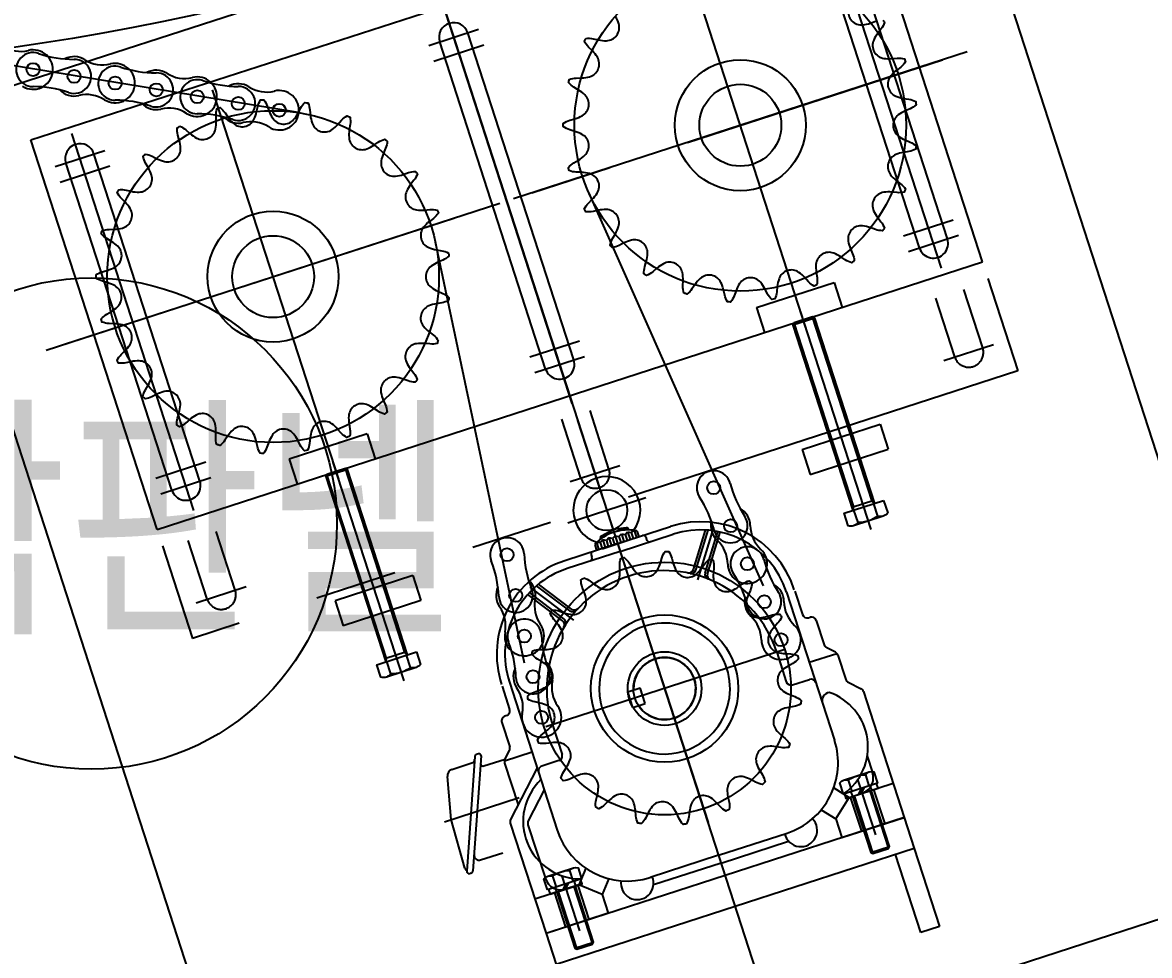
# Model space of a CAD drawing. Header units: millimetres. Extents: x 10462777 to 22643323, y 453826 to 1389191.
# Drawn here: x 11284389 to 11285077, y 584246 to 584816 of the extents above; entities that cross this region are included whole.
import ezdxf

# ---------------------------------------------------------------- set-up
doc = ezdxf.new("R2010")
doc.units = ezdxf.units.MM
doc.header["$LTSCALE"] = 200
doc.header["$MEASUREMENT"] = 0
doc.header["$PDMODE"] = 35
doc.header["$PDSIZE"] = -5
for name, pattern in [('CENTER', [2, 1.25, -0.25, 0.25, -0.25]), ('HIDDEN', [3.75, 2.5, -1.25]), ('HIDDEN_KS1', [0.26, 0.18, -0.08]), ('PHANTOM', [2.5, 1.25, -0.25, 0.25, -0.25, 0.25, -0.25])]:
    doc.linetypes.add(name, pattern=pattern)
doc.layers.get('0').update_dxf_attribs({"linetype": 'CONTINUOUS'})
doc.layers.get('DEFPOINTS').update_dxf_attribs({"linetype": 'CONTINUOUS'})
for name, color, linetype in [('1', 1, 'CENTER'), ('3', 3, 'HIDDEN_KS1'), ('7', 7, 'CONTINUOUS'), ('CENTER', 1, 'CONTINUOUS'), ('HIDDEN', 7, 'HIDDEN'), ('TEXT', 7, 'CONTINUOUS'), ('THIN', 3, 'CONTINUOUS')]:
    doc.layers.add(name, color=color, linetype=linetype)
doc.styles.add('ABB', font='txt.shx ', dxfattribs={"width": 0.8, "bigfont": ' whgtxt.shx'})
doc.styles.get("Standard").update_dxf_attribs({"font": 'SYMBOL'})
doc.dimstyles.new('ROMANS', dxfattribs={"dimtxt": 2.5, "dimasz": 2.5, "dimexe": 1.25, "dimexo": 0.625, "dimtad": 1, "dimdec": 4, "dimdsep": 46, "dimlunit": 6, "dimtxsty": 'Standard', "dimcen": 2.5, "dimadec": 0, "dimazin": 0, "dimtfac": 1, "dimtdec": 4, "dimtmove": 0, "dimatfit": 3, "dimfxl": 1, "dimtolj": 1, "dimtzin": 0, "dimarcsym": 0})

# ---------------------------------------------------------------- blocks, each defined once
blk = doc.blocks.new('A$C0866591D')
at = {"layer": 'CENTER'}
blk.add_line((140.18, 12.7), (0, 12.7), dxfattribs=at)
at = {"layer": 'THIN', "color": 1}
for p, q in [((134.63, 22.23), (134.63, 3.18)), ((6.71, 19.7), (6.71, 5.7)), ((123.75, 19.7), (123.75, 5.7)), ((133.64, 19.05), (125.63, 19.05)), ((133.64, 6.35), (125.63, 6.35))]:
    blk.add_line(p, q, dxfattribs=at)
blk.add_lwpolyline([(125.63, 25.4), (133.64, 25.4, -0.309401), (133.64, 19.05, -0.154701), (133.64, 6.35, -0.309401), (133.64, 0), (125.63, 0), (125.63, 25.4)], format="xyb", dxfattribs=at)
for points in [[(125.63, 19.7), (6.71, 19.7), (5.63, 18.62), (5.63, 6.78), (6.71, 5.7), (125.63, 5.7)], [(125.63, 19.7), (123.75, 18.62), (5.63, 18.62)], [(125.63, 5.7), (123.75, 6.78), (5.63, 6.78)]]:
    blk.add_lwpolyline(points, dxfattribs=at)
blk = doc.blocks.new('A$C73BD5FA6')
at = {"layer": '7', "color": 1}
for p, q in [((0, 2.74), (0, 19.2)), ((0.85, 16.45), (8, 16.45)), ((47.05, 4.97), (47.05, 16.97)), ((8, 13.32), (11, 10.32)), ((8, 11.62), (11, 8.62)), ((0.85, 5.48), (8, 5.48))]:
    blk.add_line(p, q, dxfattribs=at)
blk.add_lwpolyline([(8, 0), (0.85, 0, -0.309401), (0.85, 5.48, -0.154701), (0.85, 16.45, -0.309401), (0.85, 21.94), (8, 21.94), (8, 0)], format="xyb", dxfattribs=at)
for points in [[(8, 0.67), (11, 0.67), (11, 21.27), (8, 21.27), (8, 0.67)], [(11, 4.97), (47.05, 4.97), (48, 5.92), (48, 16.02), (47.05, 16.97), (11, 16.97)]]:
    blk.add_lwpolyline(points, dxfattribs=at)
at = {"layer": 'HIDDEN', "color": 1}
for p, q in [((8, 17.07), (11, 17.07)), ((8, 4.87), (11, 4.87))]:
    blk.add_line(p, q, dxfattribs=at)
at = {"layer": 'THIN', "color": 1}
for points in [[(11, 16.02), (48, 16.02)], [(11, 5.92), (48, 5.92)]]:
    blk.add_lwpolyline(points, dxfattribs=at)
blk = doc.blocks.new('*D378')
at = {"layer": '7', "color": 1, "lineweight": -2, "transparency": 16777216}
for p, q in [((11284235.52, 584729.38), (11284102.76, 584686.38)), ((11284132.15, 584656.48), (11284324.74, 584061.89)), ((11284451.22, 584063.44), (11284318.45, 584020.44))]:
    blk.add_line(p, q, dxfattribs=at)
at = {"layer": '7', "color": 1, "transparency": 16777216}
for points in [[(11284138.09, 584658.41), (11284126.2, 584654.55), (11284120.59, 584692.16)], [(11284330.68, 584063.82), (11284318.79, 584059.97), (11284336.29, 584026.22)]]:
    blk.add_solid(points, dxfattribs=at)
at = {"layer": 'DEFPOINTS', "color": 0, "transparency": 16777216}
for p in [(11284249.79, 584734), (11284465.49, 584068.06), (11284336.29, 584026.22)]:
    blk.add_point(p, dxfattribs=at)
at = {"layer": '7', "color": 4, "transparency": 16777216, "insert": (11284260.55, 584369.59), "char_height": 37.5, "attachment_point": 5, "rotation": 287.94726}
blk.add_mtext('\\A1;700', dxfattribs=at)
blk = doc.blocks.new('*D380')
at = {"layer": '7', "color": 1, "lineweight": -2, "transparency": 16777216}
for p, q in [((11285240.69, 584303.39), (11285283.92, 584169.92)), ((11285242.47, 584176.21), (11284543.24, 583949.72)), ((11284470.11, 584053.79), (11284513.34, 583920.33))]:
    blk.add_line(p, q, dxfattribs=at)
at = {"layer": '7', "color": 1, "transparency": 16777216}
for points in [[(11285240.55, 584182.15), (11285244.4, 584170.26), (11285278.15, 584187.76)], [(11284541.31, 583955.67), (11284545.16, 583943.78), (11284507.56, 583938.17)]]:
    blk.add_solid(points, dxfattribs=at)
at = {"layer": 'DEFPOINTS', "color": 0, "transparency": 16777216}
for p in [(11285236.07, 584317.66), (11284465.49, 584068.06), (11284507.56, 583938.17)]:
    blk.add_point(p, dxfattribs=at)
at = {"layer": '7', "color": 4, "transparency": 16777216, "insert": (11284882.45, 584095.07), "char_height": 37.5, "attachment_point": 5, "rotation": 17.94726}
blk.add_mtext('\\A1;810', dxfattribs=at)

msp = doc.modelspace()

# ---------------------------------------------------------------- linework, layer by layer
at = {"color": 7, "linetype": 'Continuous'}
for p, q in [((11284393.76021, 584743.84447, 0), (11284897.97071, 584907.1594, 0)), ((11284975.00606, 584669.32426, 0), (11284897.97071, 584907.1594, 0)), ((11284953.62178, 584683.42081, 0), (11284888.91209, 584883.20233, 0)), ((11284936.49765, 584677.87426, 0), (11284871.78796, 584877.65578, 0)), ((11284725.30004, 584609.46688, 0), (11284660.59035, 584809.2484, 0)), ((11284708.17591, 584603.92033, 0), (11284643.46622, 584803.70185, 0)), ((11284470.79555, 584506.00933, 0), (11284393.76021, 584743.84447, 0)), ((11284496.9783, 584535.51295, 0), (11284432.26861, 584735.29447, 0)), ((11284479.85417, 584529.9664, 0), (11284415.14448, 584729.74792, 0))]:
    msp.add_line(p, q, dxfattribs=at)
msp.add_line((11284470.79555, 584506.00933, 0), (11284975.00606, 584669.32426, 0))
at = {"color": 143}
for p, q in [((11284741.9397, 584501.85806, 0), (11284749.86317, 584504.42449, 0)), ((11284742.27224, 584502.11555, 0), (11284749.40096, 584505.8515, 0)), ((11284757.36629, 584507.00454, 0), (11284749.40096, 584505.8515, 0)), ((11284749.86317, 584504.42449, 0), (11284757.78665, 584506.99092, 0)), ((11284752.17423, 584497.28944, 0), (11284784.51981, 584507.76624, 0)), ((11284756.67154, 584502.87626, 0), (11284758.24425, 584504.51127, 0)), ((11284758.24425, 584504.51127, 0), (11284760.4769, 584504.10883, 0)), ((11284758.24425, 584504.51127, 0), (11284759.78496, 584499.75457, 0)), ((11284758.97769, 584505.66412, 0), (11284758.59826, 584506.37931, 0)), ((11284760.4769, 584504.10883, 0), (11284762.17318, 584505.36236, 0)), ((11284760.4769, 584504.10883, 0), (11284761.68764, 584500.37085, 0)), ((11284762.17318, 584505.36236, 0), (11284763.80659, 584505.18732, 0)), ((11284762.17318, 584505.36236, 0), (11284763.59032, 584500.98713, 0)), ((11284763.80659, 584505.18732, 0), (11284765.01733, 584501.44935, 0)), ((11284798.41287, 584481.47762, 0), (11284805.81643, 584505.61407, 0)), ((11284799.88667, 584481.16734, 0), (11284807.35465, 584505.51381, 0)), ((11284801.1872, 584475.17711, 0), (11284810.98262, 584507.11131, 0)), ((11284805.62289, 584479.40783, 0), (11284813.38061, 584504.69891, 0)), ((11284807.01719, 584478.83836, 0), (11284814.85622, 584504.39453, 0)), ((11284752.17423, 584497.28944, 0), (11284719.82865, 584486.81263, 0)), ((11284739.341, 584497.96696, 0), (11284738.1204, 584496.8675, 0)), ((11284741.45009, 584497.946, 0), (11284739.341, 584497.96696, 0)), ((11284739.341, 584497.96696, 0), (11284740.75815, 584493.59174, 0)), ((11284743.0228, 584499.58101, 0), (11284741.45009, 584497.946, 0)), ((11284741.45009, 584497.946, 0), (11284742.66083, 584494.20802, 0)), ((11284741.75273, 584500.08492, 0), (11284741.6408, 584500.88675, 0)), ((11284742.66083, 584494.20802, 0), (11284761.68764, 584500.37085, 0)), ((11284745.25545, 584499.17856, 0), (11284743.0228, 584499.58101, 0)), ((11284743.0228, 584499.58101, 0), (11284744.56351, 584494.82431, 0)), ((11284746.82816, 584500.81357, 0), (11284745.25545, 584499.17856, 0)), ((11284745.25545, 584499.17856, 0), (11284746.46619, 584495.44059, 0)), ((11284749.06081, 584500.41113, 0), (11284746.82816, 584500.81357, 0)), ((11284746.82816, 584500.81357, 0), (11284748.36887, 584496.05687, 0)), ((11284750.63353, 584502.04614, 0), (11284749.06081, 584500.41113, 0)), ((11284749.06081, 584500.41113, 0), (11284750.27155, 584496.67315, 0)), ((11284750.63353, 584502.04614, 0), (11284752.86618, 584501.64369, 0)), ((11284752.86618, 584501.64369, 0), (11284754.43889, 584503.27871, 0)), ((11284752.86618, 584501.64369, 0), (11284754.07691, 584497.90572, 0)), ((11284753.71494, 584492.53273, 0), (11284786.06052, 584503.00954, 0)), ((11284754.43889, 584503.27871, 0), (11284756.67154, 584502.87626, 0)), ((11284754.43889, 584503.27871, 0), (11284755.9796, 584498.522, 0)), ((11284756.67154, 584502.87626, 0), (11284757.88228, 584499.13829, 0)), ((11284753.71494, 584492.53273, 0), (11284721.36936, 584482.05593, 0)), ((11284738.1204, 584496.8675, 0), (11284739.33114, 584493.12953, 0)), ((11284725.43328, 584450.64024, 0), (11284698.77517, 584470.76707, 0)), ((11284722.97479, 584456.25541, 0), (11284702.6508, 584471.59999, 0)), ((11284723.9868, 584457.37085, 0), (11284703.83812, 584472.58307, 0)), ((11284718.56385, 584450.18812, 0), (11284697.23001, 584466.29513, 0)), ((11284719.35949, 584451.46692, 0), (11284698.24695, 584467.40686, 0)), ((11284855.33203, 584467.63358, 0), (11284884.60546, 584377.25623, 0)), ((11284860.39687, 584468.22295, 0), (11284865.01899, 584453.95284, 0)), ((11284868.79744, 584452.02324, 0), (11284869.74878, 584452.33139, 0)), ((11284873.52722, 584450.40179, 0), (11284878.38439, 584435.406, 0)), ((11284849.3279, 584431.00094, 0), (11284855.18259, 584412.92547, 0)), ((11284869.19839, 584424.82326, 0), (11284886.06577, 584430.28664, 0)), ((11284885.21471, 584430.93481, 0), (11284879.8754, 584433.65794, 0)), ((11284886.70572, 584429.18674, 0), (11284891.48615, 584414.42785, 0)), ((11284681.54484, 584410.29237, 0), (11284686.16696, 584396.02226, 0)), ((11284685.9934, 584412.78442, 0), (11284715.26683, 584322.40707, 0)), ((11284758.36118, 584406.79236, 0), (11284765.97191, 584409.25749, 0)), ((11284769.05332, 584399.74408, 0), (11284765.97191, 584409.25749, 0)), ((11284858.96103, 584410.99587, 0), (11284869.42578, 584414.38543, 0)), ((11284892.97574, 584412.68051, 0), (11284900.83824, 584408.66525, 0)), ((11284761.4426, 584397.27895, 0), (11284758.36118, 584406.79236, 0)), ((11284902.32783, 584406.9179, 0), (11284927.21251, 584330.09015, 0)), ((11284761.4426, 584397.27895, 0), (11284769.05332, 584399.74408, 0)), ((11284681.35643, 584388.15723, 0), (11284686.2136, 584373.16144, 0)), ((11284684.23737, 584392.24382, 0), (11284683.28603, 584391.93568, 0)), ((11284712.33486, 584386.62858, 0), (11284718.18955, 584368.55311, 0)), ((11284664.85874, 584367.40825, 0), (11284659.98582, 584297.3169, 0)), ((11284668.69777, 584367.79735, 0), (11284663.79458, 584297.4339, 0)), ((11284667.20799, 584368.94043, 0), (11284665.64597, 584368.43449, 0)), ((11284699.85977, 584369.97409, 0), (11284682.99239, 584364.51071, 0)), ((11284683.30181, 584365.53476, 0), (11284686.03061, 584370.87117, 0)), ((11284904.60676, 584367.4294, 0), (11284907.83858, 584357.45164, 0)), ((11284650.86976, 584359.3901, 0), (11284663.18305, 584363.3784, 0)), ((11284670.44137, 584361.55294, 0), (11284683.4144, 584365.75493, 0)), ((11284683.11883, 584363.24449, 0), (11284691.36359, 584337.79001, 0)), ((11284702.94118, 584360.46069, 0), (11284686.78317, 584328.82084, 0)), ((11284716.25995, 584364.77467, 0), (11284705.7952, 584361.38511, 0)), ((11284650.37112, 584328.73597, 0), (11284648.32018, 584355.00182, 0)), ((11284707.29896, 584347.0067, 0), (11284697.57294, 584327.96167, 0)), ((11284884.14615, 584348.17833, 0), (11284893.59859, 584342.32779, 0)), ((11284893.59859, 584342.32779, 0), (11284920.4334, 584351.01964, 0)), ((11284885.46119, 584329.18058, 0), (11284893.59859, 584342.32779, 0)), ((11284876.49062, 584334.73288, 0), (11284885.46119, 584329.18058, 0)), ((11284658.72357, 584299.01488, 0), (11284650.37112, 584328.73597, 0)), ((11284686.60091, 584326.53198, 0), (11284708.40418, 584259.21764, 0)), ((11284697.39068, 584325.67282, 0), (11284708.05706, 584292.74195, 0)), ((11284885.46119, 584329.18058, 0), (11284889.15889, 584317.7645, 0)), ((11284889.15889, 584317.7645, 0), (11284927.21251, 584330.09015, 0)), ((11284813.80251, 584307.02132, 0), (11284855.66149, 584320.57954, 0)), ((11284815.34321, 584302.26462, 0), (11284856.56941, 584315.61788, 0)), ((11284668.44584, 584304.11564, 0), (11284681.93495, 584308.4848, 0)), ((11284813.80251, 584307.02132, 0), (11284771.94352, 584293.4631, 0)), ((11284732.68714, 584299.12041, 0), (11284728.45988, 584288.83898, 0)), ((11284815.34321, 584302.26462, 0), (11284774.11701, 584288.91136, 0)), ((11284662.74441, 584296.05433, 0), (11284661.97274, 584295.80439, 0)), ((11284746.77187, 584292.71668, 0), (11284742.76011, 584282.95938, 0)), ((11284728.45988, 584288.83898, 0), (11284701.62507, 584280.14713, 0)), ((11284742.76011, 584282.95938, 0), (11284728.45988, 584288.83898, 0)), ((11284742.76011, 584282.95938, 0), (11284746.4578, 584271.54329, 0)), ((11284746.4578, 584271.54329, 0), (11284708.40418, 584259.21764, 0))]:
    msp.add_line(p, q, dxfattribs=at)
at = {"color": 31}
for centre in [(11284395.09175, 584786.78819, 0), (11284395.09175, 584786.78819, 0), (11284395.10048, 584786.78673, 0), (11284395.10052, 584786.78703, 0), (11284420.15221, 584782.64896, 0), (11284445.2039, 584778.51089, 0), (11284445.21267, 584778.50974, 0), (11284445.21267, 584778.50974, 0), (11284445.2214, 584778.50828, 0), (11284470.27313, 584774.37051, 0), (11284495.32482, 584770.23244, 0), (11284495.3336, 584770.23129, 0), (11284495.3336, 584770.23129, 0), (11284495.34233, 584770.22983, 0), (11284520.39406, 584766.09206, 0), (11284545.44575, 584761.95399, 0), (11284545.45452, 584761.95284, 0), (11284810.82939, 584531.42668, 0), (11284821.1292, 584508.20872, 0), (11284684.64334, 584490.55473, 0), (11284831.4257, 584484.99896, 0), (11284831.4257, 584484.99896, 0), (11284689.91205, 584465.70718, 0), (11284841.72552, 584461.781, 0), (11284695.17864, 584440.86822, 0), (11284695.17864, 584440.86822, 0), (11284852.02202, 584438.57124, 0), (11284700.44735, 584416.02068, 0), (11284705.71394, 584391.18172, 0)]:
    msp.add_circle(centre, 3.97, dxfattribs=at)
at = {"ltscale": 10}
msp.add_circle((11284430.70898, 584509.53488, 0), 150, dxfattribs=at)
at = {"color": 143}
for centre, radius in [((11284745.54919, 584517.74326, 0), 12.5), ((11284780.83138, 584408.81476, 0), 22.5)]:
    msp.add_circle(centre, radius, dxfattribs=at)
at = {"color": 7, "linetype": 'Continuous'}
for centre, start, end in [((11284652.02829, 584806.47512, 0), 17.94725669, 197.94725669), ((11284423.70655, 584732.52119, 0), 17.94725669, 197.94725669), ((11284945.05971, 584680.64753, 0), 197.94725669, 17.94725669), ((11284716.73798, 584606.6936, 0), 197.94725669, 17.94725669), ((11284488.41624, 584532.73967, 0), 197.94725669, 17.94725669)]:
    msp.add_arc(centre, 9, start, end, dxfattribs=at)
at = {"color": 31}
for centre, radius, start, end in [((11284387.41307, 584818.1767, 0), 20.26731, 237.48120893, 283.76109896), ((11284395.09175, 584786.78819, 0), 10.4, 71.1685551, 270.07375902), ((11284395.10052, 584786.78703, 0), 12.05, 351.86467224, 103.76110906), ((11284420.05265, 584859.97865, 0), 66.92976, 251.16854902, 270.07375902), ((11284420.15221, 584782.64896, 0), 12.05, 57.48121802, 118.07385911), ((11284420.15221, 584782.64896, 0), 10.4, 251.16854902, 90.07376798), ((11284437.52522, 584809.8994, 0), 20.26731, 237.48120893, 283.76109896), ((11284445.21267, 584778.50974, 0), 10.4, 71.1685551, 270.07375902), ((11284445.21267, 584778.50974, 0), 12.05, 351.86467224, 103.76110906), ((11284470.17358, 584851.7002, 0), 66.92976, 251.16854902, 270.07375902), ((11284470.27313, 584774.37051, 0), 12.05, 57.48121802, 118.07385911), ((11284395.10052, 584786.78703, 0), 12.05, 237.48120893, 351.86467224), ((11284470.27313, 584774.37051, 0), 10.4, 251.16854902, 90.07376798), ((11284487.64615, 584801.62095, 0), 20.26731, 237.48120893, 283.76109896), ((11284495.3336, 584770.23129, 0), 10.4, 71.1685551, 270.07375902), ((11284495.3336, 584770.23129, 0), 12.05, 351.86467224, 103.76110906), ((11284520.2945, 584843.42175, 0), 66.92976, 251.16854902, 270.07375902), ((11284395.19131, 584709.45849, 0), 66.92976, 71.1685551, 90.07376798), ((11284420.15221, 584782.64896, 0), 12.05, 223.16845904, 283.76109896), ((11284445.21267, 584778.50974, 0), 12.05, 237.48120893, 351.86467224), ((11284520.39406, 584766.09206, 0), 12.05, 57.48121802, 118.07385911), ((11284520.39406, 584766.09206, 0), 10.4, 251.16854902, 90.07376798), ((11284537.76707, 584793.3425, 0), 20.26731, 237.48120893, 283.76109896), ((11284545.45452, 584761.95284, 0), 12.05, 351.86467224, 103.76110906), ((11284427.83966, 584751.25929, 0), 20.26731, 57.48121802, 103.76110906), ((11284445.31223, 584701.18004, 0), 66.92976, 71.1685551, 90.07376798), ((11284470.27313, 584774.37051, 0), 12.05, 223.16845904, 283.76109896), ((11284495.3336, 584770.23129, 0), 12.05, 237.48120893, 351.86467224), ((11284477.96059, 584742.98084, 0), 20.26731, 57.48121802, 103.76110906), ((11284495.43316, 584692.90159, 0), 66.92976, 71.1685551, 90.07376798), ((11284545.45452, 584761.95284, 0), 12.05, 237.48120893, 351.86467224), ((11284520.39406, 584766.09206, 0), 12.05, 223.16845904, 283.76109896), ((11284528.08151, 584734.70239, 0), 20.26731, 57.48121802, 103.76110906), ((11284810.82939, 584531.42668, 0), 10.4, 14.4701511, 213.37535523), ((11284885.70609, 584550.74949, 0), 66.92976, 194.47014212, 213.37535523), ((11284746.2525, 584488.8859, 0), 66.92976, 14.4701511, 33.37536113), ((11284821.1292, 584508.20872, 0), 12.05, 0.78281115, 61.37545119), ((11284821.1292, 584508.20872, 0), 12.05, 166.47005127, 227.06269227), ((11284821.1292, 584508.20872, 0), 10.4, 194.47014212, 33.37536113), ((11284853.4435, 584508.65024, 0), 20.26731, 180.78280126, 227.06269227), ((11284684.64334, 584490.55473, 0), 10.4, 2.51915821, 201.42436225), ((11284799.11473, 584484.54923, 0), 20.26731, 0.78281115, 47.06270131), ((11284761.89836, 584493.95363, 0), 66.92976, 182.51915219, 201.42436225), ((11284831.4257, 584484.99896, 0), 10.4, 14.4701511, 213.37535523), ((11284831.42902, 584484.99075, 0), 12.05, 292.67923805, 47.06270131), ((11284612.65702, 584462.30827, 0), 66.92976, 2.51915821, 21.4243712), ((11284831.42902, 584484.99075, 0), 12.05, 180.78280126, 292.67923805), ((11284906.30241, 584504.32177, 0), 66.92976, 194.47014212, 213.37535523), ((11284766.84882, 584442.45818, 0), 66.92976, 14.4701511, 33.37536113), ((11284689.91205, 584465.70718, 0), 12.05, 154.5190621, 215.11170217), ((11284689.91205, 584465.70718, 0), 12.05, 348.83182125, 49.42446214), ((11284841.72552, 584461.781, 0), 12.05, 0.78281115, 61.37545119), ((11284689.91205, 584465.70718, 0), 10.4, 182.51915219, 21.4243712), ((11284721.61736, 584459.44766, 0), 20.26731, 168.8318122, 215.11170217), ((11284841.72552, 584461.781, 0), 12.05, 166.47005127, 227.06269227), ((11284841.72552, 584461.781, 0), 10.4, 194.47014212, 33.37536113), ((11284663.47545, 584447.11916, 0), 20.26731, 348.83182125, 35.11171207), ((11284874.03981, 584462.22252, 0), 20.26731, 180.78280126, 227.06269227), ((11284695.17864, 584440.86822, 0), 10.4, 2.51915821, 201.42436225), ((11284819.71104, 584438.12151, 0), 20.26731, 0.78281115, 47.06270131), ((11284695.18076, 584440.85963, 0), 12.05, 168.8318122, 283.21527531), ((11284695.18076, 584440.85963, 0), 12.05, 283.21527531, 35.11171207), ((11284852.02533, 584438.56303, 0), 12.05, 292.67923805, 47.06270131), ((11284623.19232, 584412.62177, 0), 66.92976, 2.51915821, 21.4243712), ((11284772.43366, 584444.26713, 0), 66.92976, 182.51915219, 201.42436225), ((11284852.02533, 584438.56303, 0), 12.05, 180.78280126, 292.67923805), ((11284700.44735, 584416.02068, 0), 12.05, 348.83182125, 49.42446214), ((11284700.44735, 584416.02068, 0), 12.05, 154.5190621, 215.11170217), ((11284700.44735, 584416.02068, 0), 10.4, 182.51915219, 21.4243712), ((11284674.01075, 584397.43265, 0), 20.26731, 348.83182125, 35.11171207), ((11284732.15266, 584409.76115, 0), 20.26731, 168.8318122, 215.11170217), ((11284705.71606, 584391.17313, 0), 12.05, 283.21527531, 35.11171207), ((11284705.71606, 584391.17313, 0), 12.05, 168.8318122, 283.21527531)]:
    msp.add_arc(centre, radius, start, end, dxfattribs=at)
at = {"color": 143}
for centre, radius, start, end in [((11284745.54919, 584517.74326, 0), 20.5, 323.21614649, 252.6783669), ((11284758.62295, 584477.37999, 0), 28.28636, 79.44053224, 136.45398124), ((11284757.53821, 584505.81692, 0), 1.2, 27.94725672, 98.23678096), ((11284803.0083, 584450.68581, 0), 60, 17.94725669, 107.94725665), ((11284803.0083, 584450.68581, 0), 55, 17.94725669, 107.94725665), ((11284742.82927, 584501.05266, 0), 1.2, 117.65773228, 187.94725662), ((11284767.85789, 584500.79269, 0), 1.5, 17.94725669, 107.94725665), ((11284771.6498, 584500.44417, 0), 2, 197.94725669, 287.94725665), ((11284737.415, 584490.93216, 0), 1.5, 107.94725665, 197.94725669), ((11284738.31714, 584429.7322, 0), 60, 107.94725665, 197.94725669), ((11284734.54752, 584488.42666, 0), 2, 287.94725665, 17.94725669), ((11284738.31714, 584429.7322, 0), 55, 107.94725665, 197.94725669), ((11284780.83138, 584408.81476, 0), 72, 107.94725665, 197.94725669), ((11284780.83138, 584408.81476, 0), 72, 17.94725669, 107.94725665), ((11284795.54476, 584482.35738, 0), 3, 258.68642722, 342.94725667), ((11284797.01857, 584482.0471, 0), 3, 257.5358225, 342.94725667), ((11284808.49099, 584478.52808, 0), 3, 162.94725667, 248.35869094), ((11284809.88529, 584477.9586, 0), 3, 162.94725667, 247.20808637), ((11284724.78244, 584458.64965, 0), 3, 232.94725664, 318.35869107), ((11284725.79445, 584459.76509, 0), 3, 232.94725664, 317.20808618), ((11284716.7562, 584447.79388, 0), 3, 328.68642712, 52.94725664), ((11284717.55184, 584449.07268, 0), 3, 327.53582229, 52.94725664), ((11284867.87301, 584454.87727, 0), 3, 197.94725669, 287.94725665), ((11284870.6732, 584449.47736, 0), 3, 17.94725669, 107.94725665), ((11284780.83138, 584408.81476, 0), 40, 107.94725665, 287.94725665), ((11284780.83138, 584408.81476, 0), 40, 287.94725665, 107.94725665), ((11284881.23842, 584436.33043, 0), 3, 197.94725669, 242.97768695), ((11284883.85169, 584428.26232, 0), 3, 17.94725669, 62.97768695), ((11284780.83138, 584408.81476, 0), 19, 213.20478001, 182.6897333), ((11284870.3502, 584411.53141, 0), 3, 17.94725669, 107.94725665), ((11284858.03661, 584413.8499, 0), 3, 197.94725669, 287.94725665), ((11284894.34018, 584415.35227, 0), 3, 197.94725669, 242.94725667), ((11284899.47381, 584405.99348, 0), 3, 17.94725669, 62.94725667), ((11284882.03246, 584401.42628, 0), 5, 96.62421069, 197.94725669), ((11284869.87003, 584373.14939, 0), 35.20453, 305.30825428, 70.78611718), ((11284683.31294, 584395.09784, 0), 3, 287.94725665, 17.94725669), ((11284684.21045, 584389.08165, 0), 3, 107.94725665, 197.94725669), ((11284841.79513, 584363.38987, 0), 45, 287.94725665, 17.94725669), ((11284665.99725, 584367.34996, 0), 1.14, 107.94725665, 177.06915288), ((11284667.55927, 584367.85591, 0), 1.14, 357.05580704, 107.94725665), ((11284683.35958, 584372.23702, 0), 3, 332.91682651, 17.94725669), ((11284715.33552, 584367.62869, 0), 3, 287.94725665, 17.94725669), ((11284662.48049, 584365.54746, 0), 2.28, 287.94725665, 357.06915288), ((11284669.97299, 584362.99898, 0), 1.52, 177.05580704, 287.94725665), ((11284685.97285, 584364.16891, 0), 3, 152.91682651, 197.94725669), ((11284706.71963, 584358.53109, 0), 3, 107.94725665, 197.94725669), ((11284652.04069, 584355.77501, 0), 3.8, 107.94725665, 191.73988413), ((11284729.61179, 584327.71942, 0), 35.20453, 133.67821166, 270.58625924), ((11284898.32518, 584354.37022, 0), 10, 287.94725665, 17.94725669), ((11284689.45493, 584327.45641, 0), 3, 152.94725675, 197.94725669), ((11284700.2447, 584326.59724, 0), 3, 152.94725675, 197.94725669), ((11284864.05603, 584322.2474, 0), 10, 192.20808627, 44.75888745), ((11284758.07716, 584336.27343, 0), 45, 197.94725669, 287.94725665), ((11284667.50909, 584307.00772, 0), 3.04, 176.01385944, 287.94725665), ((11284660.16961, 584299.48325, 0), 1.52, 197.94725669, 264.77528928), ((11284661.50437, 584297.25043, 0), 1.52, 177.49371706, 287.94725665), ((11284662.27603, 584297.50037, 0), 1.52, 287.94725665, 357.49371706), ((11284717.57047, 584295.82336, 0), 10, 197.94725669, 287.94725665), ((11284764.16527, 584289.89256, 0), 10, 171.13562584, 23.68642702)]:
    msp.add_arc(centre, radius, start, end, dxfattribs=at)
at = {"layer": '1'}
for p, q in [((11284949.98998, 584665.42608, 0), (11284875.41976, 584895.6505, 0)), ((11284867.1426, 584629.13129, 0), (11284787.02584, 584876.47984, 0)), ((11284724.44151, 584582.91009, 0), (11284644.32475, 584830.25864, 0)), ((11284636.80684, 584801.54486, 0), (11284667.24974, 584811.40539, 0)), ((11284639.88825, 584792.03146, 0), (11284670.33115, 584801.89198, 0)), ((11284414.31897, 584619.10997, 0), (11284950.66586, 584792.83394, 0)), ((11284581.74042, 584536.68888, 0), (11284501.62367, 584784.03743, 0)), ((11284493.3465, 584517.51822, 0), (11284418.77629, 584747.74264, 0)), ((11284408.4851, 584727.59093, 0), (11284438.928, 584737.45146, 0)), ((11284408.4851, 584727.59093, 0), (11284438.928, 584737.45146, 0)), ((11284411.56651, 584718.07753, 0), (11284442.00941, 584727.93805, 0)), ((11284926.75685, 584685.23068, 0), (11284957.19975, 584695.0912, 0)), ((11284929.83826, 584675.71727, 0), (11284960.28116, 584685.57779, 0)), ((11284698.43511, 584611.27675, 0), (11284728.87801, 584621.13727, 0)), ((11284701.51653, 584601.76334, 0), (11284731.95942, 584611.62387, 0)), ((11284470.11337, 584537.32282, 0), (11284500.55627, 584547.18334, 0)), ((11284473.19479, 584527.80941, 0), (11284503.63769, 584537.66994, 0)), ((11284473.19479, 584527.80941, 0), (11284503.63769, 584537.66994, 0))]:
    msp.add_line(p, q, dxfattribs=at)
at = {"layer": '3', "color": 143}
for p, q in [((11284769.28491, 584501.2549, 0), (11284769.74712, 584499.82789, 0)), ((11284735.98799, 584490.46995, 0), (11284736.4502, 584489.04294, 0))]:
    msp.add_line(p, q, dxfattribs=at)
at = {"layer": '7', "color": 4}
for p, q in [((11284321.13812, 584757.1122, 0), (11284949.0229, 584960.48551, 0)), ((11284949.0229, 584960.48551, 0), (11285164.72186, 584294.54711, 0)), ((11284321.13812, 584757.1122, 0), (11284536.83708, 584091.1738, 0)), ((11284927.21251, 584330.09015, 0), (11284708.40418, 584259.21764, 0)), ((11284927.21251, 584330.09015, 0), (11284933.37534, 584311.06334, 0)), ((11284933.37534, 584311.06334, 0), (11284714.56701, 584240.19082, 0)), ((11284536.83708, 584091.1738, 0), (11285164.72186, 584294.54711, 0)), ((11284708.40418, 584259.21764, 0), (11284714.56701, 584240.19082, 0))]:
    msp.add_line(p, q, dxfattribs=at)
at = {"layer": '7', "color": 2}
for p, q in [((11284836.88811, 584641.40591, 0), (11284884.45514, 584656.81298, 0)), ((11284884.45514, 584656.81298, 0), (11284889.3854, 584641.59153, 0)), ((11284836.88811, 584641.40591, 0), (11284841.81837, 584626.18446, 0)), ((11284864.92898, 584554.83392, 0), (11284912.49601, 584570.24099, 0)), ((11284912.49601, 584570.24099, 0), (11284917.42627, 584555.01954, 0)), ((11284599.05297, 584564.37057, 0), (11284551.48594, 584548.9635, 0)), ((11284599.05297, 584564.37057, 0), (11284603.98323, 584549.14912, 0)), ((11284864.92898, 584554.83392, 0), (11284869.85924, 584539.61247, 0)), ((11284869.85924, 584539.61247, 0), (11284917.42627, 584555.01954, 0)), ((11284551.48594, 584548.9635, 0), (11284556.4162, 584533.74205, 0)), ((11284627.09383, 584477.79858, 0), (11284579.5268, 584462.39151, 0)), ((11284627.09383, 584477.79858, 0), (11284632.0241, 584462.57713, 0)), ((11284579.5268, 584462.39151, 0), (11284584.45707, 584447.17006, 0)), ((11284632.0241, 584462.57713, 0), (11284584.45707, 584447.17006, 0)), ((11284937.36632, 584259.79862, 0), (11284921.95925, 584307.36564, 0)), ((11284933.37534, 584311.06334, 0), (11284948.78241, 584263.49631, 0)), ((11284948.78241, 584263.49631, 0), (11284937.36632, 584259.79862, 0))]:
    msp.add_line(p, q, dxfattribs=at)
at = {"layer": '7', "color": 71, "linetype": 'PHANTOM'}
for p, q in [((11284978.26629, 584659.25876, 0), (11284996.57595, 584602.73042, 0)), ((11284975.19167, 584616.82696, 0), (11284963.62763, 584652.52923, 0)), ((11284958.06754, 584611.28042, 0), (11284946.42771, 584647.21669, 0)), ((11284951.40816, 584609.12343, 0), (11284981.85106, 584618.98395, 0)), ((11284996.57595, 584602.73042, 0), (11284492.36545, 584439.41549, 0)), ((11284729.74581, 584537.32649, 0), (11284718.10597, 584573.26276, 0)), ((11284746.86994, 584542.87304, 0), (11284735.30589, 584578.5753, 0)), ((11284723.08642, 584535.1695, 0), (11284753.52932, 584545.03002, 0)), ((11284518.5482, 584468.91911, 0), (11284506.98415, 584504.62137, 0)), ((11284501.42407, 584463.37256, 0), (11284489.78423, 584499.30883, 0)), ((11284474.05579, 584495.94383, 0), (11284492.36545, 584439.41549, 0)), ((11284494.76468, 584461.21557, 0), (11284525.20758, 584471.0761, 0))]:
    msp.add_line(p, q, dxfattribs=at)
at = {"layer": '7', "color": 8, "elevation": 0}
for points in [[(11284893.11489, 584823.47457, 0.498581608), (11284901.8729, 584814.13101, 0.058589387), (11284906.5913, 584815.20764), (11284909.72501, 584816.32101, -0.085672236)], [(11284914.07156, 584817.06915, -0.004438359), (11284915.19869, 584815.51479, -0.085672236), (11284913.13682, 584811.61596), (11284911.10472, 584808.98341, 0.058589387), (11284908.61508, 584804.83321, 0.498581608), (11284914.7743, 584793.60517, 0.058589387), (11284919.61221, 584793.47455), (11284922.92435, 584793.77363, -0.085672236), (11284927.3204, 584793.41732, -0.004438359), (11284928.02556, 584791.63149, -0.085672236), (11284925.05887, 584788.36791), (11284922.43592, 584786.32343, 0.058589387), (11284918.99239, 584782.92277, 0.498581608), (11284922.1658, 584770.51574, 0.058589387), (11284926.81923, 584769.18609), (11284930.1017, 584768.65207, -0.085672236), (11284934.27103, 584767.2137, -0.004438359), (11284934.50991, 584765.30861, -0.085672236), (11284930.82481, 584762.88535), (11284927.77583, 584761.5574, 0.058589387), (11284923.59477, 584759.11995, 0.498581608), (11284923.58298, 584746.31352, 0.058589387), (11284927.75954, 584743.86837), (11284930.80608, 584742.53482, -0.085672236), (11284934.48671, 584740.10477, -0.004438359), (11284934.24432, 584738.20012, -0.085672236), (11284930.07235, 584736.76943), (11284926.78891, 584736.24146, 0.058589387), (11284922.13303, 584734.92038, 0.498581608), (11284918.93678, 584722.51921, 0.058589387), (11284922.37405, 584719.11222), (11284924.99323, 584717.06291, -0.085672236), (11284927.95391, 584713.79387, -0.004438359), (11284927.24546, 584712.00934, -0.085672236), (11284922.84876, 584711.66113), (11284919.53717, 584711.9663, 0.058589387), (11284914.69903, 584711.84459, 0.498581608), (11284908.51915, 584700.62791, 0.058589387), (11284911.00115, 584696.47314), (11284913.0284, 584693.83685, -0.085672236), (11284915.08308, 584689.93423, -0.004438359), (11284913.9531, 584688.38194, -0.085672236), (11284909.60794, 584689.13809), (11284906.47628, 584690.25723, 0.058589387), (11284901.75987, 584691.34254, 0.498581608), (11284892.98467, 584682.01512, 0.058589387), (11284894.35544, 584677.37363), (11284895.66339, 584674.31601, -0.085672236), (11284896.68297, 584670.02502, -0.004438359), (11284895.20245, 584668.80252, -0.085672236), (11284891.18184, 584670.6155), (11284888.42689, 584672.4783, 0.058589387), (11284884.12856, 584674.70243, 0.498581608), (11284873.30942, 584667.85036, 0.058589387), (11284873.48283, 584663.01379), (11284873.98929, 584659.72696, -0.085672236), (11284873.90971, 584655.31721, -0.004438359), (11284872.17168, 584654.50131, -0.085672236), (11284868.72826, 584657.25722), (11284866.52312, 584659.74662, 0.058589387), (11284862.91295, 584662.96984, 0.498581608), (11284850.72966, 584659.02364, 0.058589387), (11284849.69482, 584654.2959), (11284849.36797, 584650.98638, -0.085672236), (11284848.19424, 584646.73496, -0.004438359), (11284846.3079, 584646.37693, -0.085672236), (11284843.65803, 584649.9026), (11284842.14126, 584652.86218, 0.058589387), (11284839.44609, 584656.88195, 0.498581608), (11284826.66418, 584656.08959, 0.058589387), (11284824.48611, 584651.76773), (11284823.34648, 584648.64347, -0.085672236), (11284821.15234, 584644.81752, -0.004438359), (11284819.23623, 584644.93984, -0.085672236), (11284817.5464, 584649.01375), (11284816.8133, 584652.25756, 0.058589387), (11284815.20248, 584656.82129, 0.498581608), (11284802.62509, 584659.23256, 0.058589387), (11284799.44065, 584655.58814), (11284797.55985, 584652.84546, -0.085672236), (11284794.48316, 584649.68536, -0.004438359), (11284792.65767, 584650.28036, -0.085672236), (11284792.03407, 584654.64651), (11284792.13071, 584657.97073, 0.058589387), (11284791.70545, 584662.79168, 0.498581608), (11284780.12286, 584668.25506, 0.058589387), (11284776.13213, 584665.51709), (11284773.62834, 584663.3283, -0.085672236), (11284769.86243, 584661.03262, -0.004438359), (11284768.24226, 584662.06291, -0.085672236), (11284768.72407, 584666.44698), (11284769.64437, 584669.64272, 0.058589387), (11284770.43139, 584674.41798, 0.498581608), (11284760.57138, 584682.59019, 0.058589387), (11284756.02512, 584680.93068), (11284753.05566, 584679.43333, -0.085672236), (11284748.83716, 584678.14632, -0.004438359), (11284747.52411, 584679.54716, -0.085672236), (11284749.08106, 584683.67367), (11284750.76719, 584686.54015, 0.058589387), (11284752.71704, 584690.96965, 0.498581608), (11284745.19915, 584701.3372, 0.058589387), (11284740.38301, 584700.86044), (11284737.13447, 584700.1486, -0.085672236), (11284732.72843, 584699.95113, -0.004438359), (11284731.80501, 584701.6345, -0.085672236), (11284734.33927, 584705.24417), (11284736.68529, 584707.60127, 0.058589387), (11284739.67546, 584711.40671, 0.498581608), (11284734.97206, 584723.31817, 0.058589387), (11284730.18866, 584724.05411), (11284726.86515, 584724.17251, -0.085672236), (11284722.54843, 584725.07698, -0.004438359), (11284722.07265, 584726.93711, -0.085672236), (11284725.42498, 584729.80313), (11284728.28349, 584731.50275, 0.058589387), (11284732.12609, 584734.445, 0.498581608), (11284730.53271, 584747.15193, 0.058589387), (11284726.08262, 584749.05433), (11284722.89297, 584749.99554, -0.085672236), (11284718.93679, 584751.94512, -0.004438359), (11284718.93856, 584753.86513, -0.085672236), (11284722.89832, 584755.80742), (11284726.0897, 584756.74276, 0.058589387), (11284730.54328, 584758.63696, 0.498581608), (11284732.16005, 584771.34093, 0.058589387), (11284728.32287, 584774.29026), (11284725.4675, 584775.99513, -0.085672236), (11284722.12046, 584778.86732, -0.004438359), (11284722.59965, 584780.72657, -0.085672236), (11284726.91804, 584781.62309), (11284730.24176, 584781.73538, 0.058589387), (11284735.0265, 584782.46251, 0.498581608), (11284739.75183, 584794.36529, 0.058589387), (11284736.76867, 584798.17623), (11284734.42699, 584800.53764, -0.085672236), (11284731.89938, 584804.15197, -0.004438359), (11284732.8259, 584805.83364, -0.085672236), (11284737.23157, 584805.62805), (11284740.4788, 584804.91023, 0.058589387), (11284745.29404, 584804.42461, 0.498581608), (11284752.83102, 584814.7783, 0.058589387), (11284750.88932, 584819.21139)]]:
    msp.add_lwpolyline(points, format="xyb", dxfattribs=at)
for points in [[(11284484.62932, 584752.2413, -0.085672236), (11284488.39099, 584749.93869), (11284490.89075, 584747.7453, 0.058589387), (11284494.87643, 584744.99998, 0.498581608), (11284506.46906, 584750.44203, 0.058589387), (11284506.90319, 584755.26219), (11284506.81268, 584758.58658, -0.085672236), (11284507.44431, 584762.95158, -0.004438359), (11284509.2709, 584763.54321, -0.085672236), (11284512.34176, 584760.37746), (11284514.21751, 584757.63131, 0.058589387), (11284517.39524, 584753.98104, 0.498581608), (11284529.97704, 584756.36915, 0.058589387), (11284531.59627, 584760.92991), (11284532.33534, 584764.17237, -0.085672236), (11284534.03266, 584768.24315, -0.004438359), (11284535.94899, 584768.36195, -0.085672236), (11284538.13608, 584764.53196), (11284539.26996, 584761.40561, 0.058589387), (11284541.44007, 584757.07975, 0.498581608), (11284554.22049, 584756.26386, 0.058589387), (11284556.92306, 584760.27865), (11284558.44528, 584763.23544, -0.085672236), (11284561.10164, 584766.75623, -0.004438359), (11284562.98731, 584766.39472, -0.085672236), (11284564.15321, 584762.14115), (11284564.47398, 584758.83103, 0.058589387), (11284565.50011, 584754.10139, 0.498581608), (11284577.67611, 584750.13278, 0.058589387), (11284581.29221, 584753.34934), (11284583.50193, 584755.83467, -0.085672236), (11284586.95042, 584758.58424, -0.004438359), (11284588.68694, 584757.76514, -0.085672236), (11284588.7584, 584753.35525), (11284588.24589, 584750.06936, 0.058589387), (11284588.06357, 584745.23312, 0.498581608), (11284598.87009, 584738.36114, 0.058589387), (11284603.17251, 584740.57736), (11284605.93088, 584742.43508, -0.085672236), (11284609.95482, 584744.24066, -0.004438359), (11284611.43309, 584743.01543, -0.085672236), (11284610.4056, 584738.72632), (11284609.09203, 584735.67112, 0.058589387), (11284607.71271, 584731.03216, 0.498581608), (11284616.47073, 584721.6886, 0.058589387), (11284621.18913, 584722.76522), (11284624.32284, 584723.8786, -0.085672236), (11284628.66939, 584724.62674, -0.004438359), (11284629.79651, 584723.07238, -0.085672236), (11284627.73465, 584719.17354), (11284625.70255, 584716.541, 0.058589387), (11284623.21291, 584712.3908, 0.498581608), (11284629.37212, 584701.16276, 0.058589387), (11284634.21003, 584701.03214), (11284637.52218, 584701.33122, -0.085672236), (11284641.91823, 584700.97491, -0.004438359), (11284642.62339, 584699.18908, -0.085672236), (11284639.6567, 584695.9255), (11284637.03375, 584693.88102, 0.058589387), (11284633.59021, 584690.48036, 0.498581608), (11284636.76363, 584678.07333, 0.058589387), (11284641.41706, 584676.74367), (11284644.69952, 584676.20966, -0.085672236), (11284648.86885, 584674.77129, -0.004438359), (11284649.10774, 584672.8662, -0.085672236), (11284645.42264, 584670.44293), (11284642.37365, 584669.11499, 0.058589387), (11284638.19259, 584666.67754, 0.498581608), (11284638.1808, 584653.8711, 0.058589387), (11284642.35737, 584651.42596), (11284645.40391, 584650.0924, -0.085672236), (11284649.08454, 584647.66236, -0.004438359), (11284648.84215, 584645.75771, -0.085672236), (11284644.67018, 584644.32702), (11284641.38673, 584643.79905, 0.058589387), (11284636.73086, 584642.47796, 0.498581608), (11284633.53461, 584630.0768, 0.058589387), (11284636.97188, 584626.6698), (11284639.59106, 584624.6205, -0.085672236), (11284642.55173, 584621.35146, -0.004438359), (11284641.84329, 584619.56693, -0.085672236), (11284637.44659, 584619.21872), (11284634.135, 584619.52389, 0.058589387), (11284629.29686, 584619.40218, 0.498581608), (11284623.11698, 584608.1855, 0.058589387), (11284625.59898, 584604.03072), (11284627.62623, 584601.39444, -0.085672236), (11284629.68091, 584597.49182, -0.004438359), (11284628.55093, 584595.93953, -0.085672236), (11284624.20576, 584596.69567), (11284621.07411, 584597.81482, 0.058589387), (11284616.3577, 584598.90013, 0.498581608), (11284607.5825, 584589.57271, 0.058589387), (11284608.95327, 584584.93122), (11284610.26121, 584581.8736, -0.085672236), (11284611.2808, 584577.58261, -0.004438359), (11284609.80028, 584576.36011, -0.085672236), (11284605.77967, 584578.17309), (11284603.02472, 584580.03589, 0.058589387), (11284598.72639, 584582.26002, 0.498581608), (11284587.90724, 584575.40794, 0.058589387), (11284588.08066, 584570.57138), (11284588.58711, 584567.28455, -0.085672236), (11284588.50754, 584562.8748, -0.004438359), (11284586.76951, 584562.0589, -0.085672236), (11284583.32609, 584564.81481), (11284581.12095, 584567.30421, 0.058589387), (11284577.51078, 584570.52742, 0.498581608), (11284565.32749, 584566.58123, 0.058589387), (11284564.29265, 584561.85349), (11284563.96579, 584558.54397, -0.085672236), (11284562.79206, 584554.29255, -0.004438359), (11284560.90573, 584553.93451, -0.085672236), (11284558.25586, 584557.46019), (11284556.73908, 584560.41977, 0.058589387), (11284554.04391, 584564.43953, 0.498581608), (11284541.26201, 584563.64718, 0.058589387), (11284539.08394, 584559.32532), (11284537.94431, 584556.20106, -0.085672236), (11284535.75016, 584552.37511, -0.004438359), (11284533.83405, 584552.49743, -0.085672236), (11284532.14423, 584556.57133), (11284531.41113, 584559.81514, 0.058589387), (11284529.80031, 584564.37888, 0.498581608), (11284517.22292, 584566.79015, 0.058589387), (11284514.03847, 584563.14573), (11284512.15767, 584560.40304, -0.085672236), (11284509.08099, 584557.24295, -0.004438359), (11284507.2555, 584557.83795, -0.085672236), (11284506.6319, 584562.2041), (11284506.72854, 584565.52832, 0.058589387), (11284506.30327, 584570.34927, 0.498581608), (11284494.72068, 584575.81265, 0.058589387), (11284490.72996, 584573.07467), (11284488.22617, 584570.88589, -0.085672236), (11284484.46026, 584568.59021, -0.004438359), (11284482.84009, 584569.6205, -0.085672236), (11284483.3219, 584574.00457), (11284484.2422, 584577.20031, 0.058589387), (11284485.02922, 584581.97557, 0.498581608), (11284475.16921, 584590.14778, 0.058589387), (11284470.62295, 584588.48827), (11284467.65349, 584586.99092, -0.085672236), (11284463.43498, 584585.70391, -0.004438359), (11284462.12193, 584587.10474, -0.085672236), (11284463.67888, 584591.23126), (11284465.36502, 584594.09774, 0.058589387), (11284467.31487, 584598.52724, 0.498581608), (11284459.79697, 584608.89479, 0.058589387), (11284454.98084, 584608.41803), (11284451.7323, 584607.70619, -0.085672236), (11284447.32626, 584607.50872, -0.004438359), (11284446.40283, 584609.19209, -0.085672236), (11284448.93709, 584612.80176), (11284451.28312, 584615.15886, 0.058589387), (11284454.27328, 584618.96429, 0.498581608), (11284449.56988, 584630.87575, 0.058589387), (11284444.78649, 584631.6117), (11284441.46298, 584631.7301, -0.085672236), (11284437.14625, 584632.63457, -0.004438359), (11284436.67048, 584634.4947, -0.085672236), (11284440.02281, 584637.36072), (11284442.88131, 584639.06033, 0.058589387), (11284446.72391, 584642.00259, 0.498581608), (11284445.13054, 584654.70952, 0.058589387), (11284440.68045, 584656.61192), (11284437.49079, 584657.55313, -0.085672236), (11284433.53462, 584659.50271, -0.004438359), (11284433.53638, 584661.42272, -0.085672236), (11284437.49614, 584663.36501), (11284440.68752, 584664.30034, 0.058589387), (11284445.14111, 584666.19455, 0.498581608), (11284446.75788, 584678.89852, 0.058589387), (11284442.9207, 584681.84785), (11284440.06533, 584683.55272, -0.085672236), (11284436.71828, 584686.42491, -0.004438359), (11284437.19748, 584688.28416, -0.085672236), (11284441.51587, 584689.18068), (11284444.83959, 584689.29297, 0.058589387), (11284449.62433, 584690.0201, 0.498581608), (11284454.34965, 584701.92288, 0.058589387), (11284451.3665, 584705.73381), (11284449.02481, 584708.09523, -0.085672236), (11284446.49721, 584711.70956, -0.004438359), (11284447.42373, 584713.39123, -0.085672236), (11284451.8294, 584713.18564), (11284455.07662, 584712.46782, 0.058589387), (11284459.89187, 584711.98219, 0.498581608), (11284467.42884, 584722.33589, 0.058589387), (11284465.48715, 584726.76897), (11284463.80629, 584729.63855, -0.085672236), (11284462.25694, 584733.76792, -0.004438359), (11284463.57257, 584735.16634, -0.085672236), (11284467.7887, 584733.87157), (11284470.7554, 584732.36875, 0.058589387), (11284475.29859, 584730.70088, 0.498581608), (11284485.17363, 584738.85492, 0.058589387), (11284484.39541, 584743.63161), (11284483.48099, 584746.82905, -0.085672236), (11284483.00725, 584751.214, -0.004438359)], [(11284731.43566, 584476.41847, -0.086798397), (11284735.43264, 584474.34876), (11284738.02551, 584472.37371, 0.055551216), (11284741.96271, 584470.01377, 0.487732589), (11284753.17908, 584475.83299, 0.055551216), (11284753.51686, 584480.41084), (11284753.39519, 584483.668, -0.086798397), (11284754.00467, 584488.1276, -0.006460412), (11284756.06294, 584488.79428, -0.086798397), (11284759.17132, 584485.5389), (11284760.98241, 584482.82895, 0.055551216), (11284763.94001, 584479.31848, 0.487732589), (11284776.43814, 584481.18044, 0.055551216), (11284778.24404, 584485.40058), (11284779.18656, 584488.52076, -0.086798397), (11284781.21105, 584492.54083, -0.006460412), (11284783.37427, 584492.50307, -0.086798397), (11284785.25721, 584488.41478), (11284786.09025, 584485.26361, 0.055551216), (11284787.74775, 584480.98301, 0.487732589), (11284800.17328, 584478.68595, 0.055551216), (11284803.25161, 584482.09106), (11284805.15618, 584484.73614, -0.086798397), (11284808.37629, 584487.88104, -0.006460412), (11284810.41004, 584487.14293, -0.086798397), (11284810.86349, 584482.66477), (11284810.62821, 584479.41385, 0.055551216), (11284810.80599, 584474.82699, 0.487732589), (11284821.81242, 584468.61984, 0.055551216), (11284825.82959, 584470.84091), (11284828.48982, 584472.72426, -0.086798397), (11284832.5566, 584474.6532, -0.006460412), (11284834.2405, 584473.29472, -0.086798397), (11284833.21533, 584468.91196), (11284831.93722, 584465.91358, 0.055551216), (11284830.61602, 584461.51753, 0.487732589), (11284839.01063, 584452.07291, 0.055551216), (11284843.53132, 584452.86927), (11284846.65894, 584453.7868, -0.086798397), (11284851.13169, 584454.29074, -0.006460412), (11284852.28325, 584452.4591, -0.086798397), (11284849.89055, 584448.64669), (11284847.70812, 584446.22577, 0.055551216), (11284845.03111, 584442.4969, 0.487732589), (11284849.90421, 584430.83829, 0.055551216), (11284854.43854, 584430.12364), (11284857.69461, 584429.97592, -0.086798397), (11284862.08865, 584429.00025, -0.006460412), (11284862.58309, 584426.89395, -0.086798397), (11284859.08214, 584424.06501), (11284856.23189, 584422.4839, 0.055551216), (11284852.48917, 584419.82629, 0.487732589), (11284853.31269, 584407.21709, 0.055551216), (11284857.36928, 584405.06886), (11284860.40097, 584403.8719, -0.086798397), (11284864.24013, 584401.52235, -0.006460412), (11284864.02385, 584399.36963, -0.086798397), (11284859.79404, 584397.83073), (11284856.58484, 584397.26076, 0.055551216), (11284852.18199, 584395.96241, 0.487732589), (11284848.86668, 584383.76901, 0.055551216), (11284852.00595, 584380.42001), (11284854.48472, 584378.30351, -0.086798397), (11284857.35297, 584374.8347, -0.006460412), (11284856.44943, 584372.86885, -0.086798397), (11284851.94912, 584372.78674), (11284848.72873, 584373.28968, 0.055551216), (11284844.14286, 584373.49128, 0.487732589), (11284837.048, 584363.03503, 0.055551216), (11284838.92975, 584358.84817), (11284840.58699, 584356.0415, -0.086798397), (11284842.17351, 584351.82931, -0.006460412), (11284840.68061, 584350.26335, -0.086798397), (11284836.39749, 584351.64695), (11284833.51489, 584353.16829, 0.055551216), (11284829.24296, 584354.848, 0.487732589), (11284819.13738, 584347.262, 0.055551216), (11284819.5577, 584342.69098), (11284820.21382, 584339.49828, -0.086798397), (11284820.34668, 584334.99919, -0.006460412), (11284818.42621, 584334.00282, -0.086798397), (11284814.8244, 584336.70217), (11284812.59197, 584339.07707, 0.055551216), (11284809.0969, 584342.05286, 0.487732589), (11284797.0757, 584338.15916, 0.055551216), (11284795.98904, 584333.69934), (11284795.57294, 584330.46658, -0.086798397), (11284794.23775, 584326.16812, -0.006460412), (11284792.09782, 584325.84931, -0.086798397), (11284789.56765, 584329.57192), (11284788.2273, 584332.543, 0.055551216), (11284785.88784, 584336.4924, 0.487732589), (11284773.2537, 584336.71295, 0.055551216), (11284770.77782, 584332.84762), (11284769.33459, 584329.92513, -0.086798397), (11284766.67603, 584326.2931, -0.006460412), (11284764.54853, 584326.68641, -0.086798397), (11284763.36418, 584331.02885), (11284763.06117, 584334.27416, 0.055551216), (11284762.13084, 584338.76919, 0.487732589), (11284750.25286, 584343.0801, 0.055551216), (11284746.65606, 584340.22811), (11284744.3421, 584337.93258, -0.086798397), (11284740.64827, 584335.36059, -0.006460412), (11284738.76375, 584336.42338, -0.086798397), (11284739.05356, 584340.9151), (11284739.82072, 584344.08295, 0.055551216), (11284740.40033, 584348.63651, 0.487732589), (11284730.56568, 584356.57061, 0.055551216), (11284726.23772, 584355.04103), (11284723.30378, 584353.62123, -0.086798397), (11284718.97497, 584352.38797, -0.006460412), (11284717.53764, 584354.00508, -0.086798397), (11284719.27021, 584358.15932), (11284721.0244, 584360.90644, 0.055551216), (11284723.05115, 584365.02508, 0.487732589), (11284716.32557, 584375.72259, 0.055551216), (11284711.73545, 584375.68117), (11284708.49947, 584375.29095, -0.086798397), (11284704.00477, 584375.53007, -0.006460412), (11284703.1704, 584377.52626, -0.086798397), (11284706.15797, 584380.89285), (11284708.7091, 584382.92154, 0.055551216), (11284711.96335, 584386.15894, 0.487732589), (11284709.07566, 584398.46062, 0.055551216), (11284704.7208, 584399.91185), (11284701.53345, 584400.59349, -0.086798397), (11284697.35993, 584402.27909, -0.006460412), (11284697.21893, 584404.43804, -0.086798397), (11284701.13775, 584406.65216), (11284704.20937, 584407.74257, 0.055551216), (11284708.33847, 584409.7479, 0.487732589), (11284709.6016, 584422.32068, 0.055551216), (11284705.95392, 584425.1073), (11284703.16059, 584426.78694, -0.086798397), (11284699.76051, 584429.73635, -0.006460412), (11284700.32816, 584431.8241, -0.086798397), (11284704.75358, 584432.64581), (11284708.01283, 584432.67979, 0.055551216), (11284712.56933, 584433.23575, 0.487732589), (11284717.84639, 584444.71717, 0.055551216), (11284715.30116, 584448.5372), (11284713.20456, 584451.03282, -0.086798397), (11284710.94638, 584454.92642, -0.006460412), (11284712.16117, 584456.71675, -0.086798397), (11284716.61361, 584456.057), (11284719.7073, 584455.03087, 0.055551216), (11284724.19744, 584454.07721, 0.487732589), (11284732.91658, 584463.22307, 0.055551216), (11284731.74962, 584467.66256), (11284730.57695, 584470.70372, -0.086798397), (11284729.70538, 584475.11959, -0.006460412)]]:
    msp.add_lwpolyline(points, format="xyb", close=True, dxfattribs=at)
at = {"layer": '7', "color": 4}
msp.add_circle((11284171.32774, 586290.56642, 0), 1505, dxfattribs=at)
at = {"layer": '7'}
for centre, radius in [((11284827.08422, 584752.80557, 0), 40), ((11284827.08422, 584752.80557, 0), 25), ((11284541.68204, 584660.36316, 0), 40), ((11284541.68204, 584660.36316, 0), 25), ((11284780.83138, 584408.81476, 0), 45), ((11284780.83138, 584408.81476, 0), 19)]:
    msp.add_circle(centre, radius, dxfattribs=at)
at = {"layer": '7', "color": 71, "linetype": 'PHANTOM'}
for centre in [(11284966.62961, 584614.05369, 0), (11284738.30787, 584540.09976, 0), (11284509.98613, 584466.14583, 0)]:
    msp.add_arc(centre, 9, 197.94725669, 17.94725669, dxfattribs=at)
at = {"layer": 'CENTER'}
for p, q in [((11283696.01967, 587758.00927, 0), (11284866.81712, 584143.34659, 0)), ((11284558.14387, 584760.34691, 0), (11283936.24316, 584862.73978, 0)), ((11284965.64778, 584797.68662, 0), (11284688.52065, 584707.92452, 0)), ((11284841.17497, 584471.53912, 0), (11284734.48359, 584711.66112, 0)), ((11284403.11848, 584615.4821, 0), (11284680.24561, 584705.24421, 0)), ((11284695.17221, 584424.24849, 0), (11284640.82038, 584681.32339, 0))]:
    msp.add_line(p, q, dxfattribs=at)
at = {"layer": 'CENTER', "color": 143}
for p, q in [((11284743.24551, 584524.85553, 0), (11284727.82369, 584572.46812, 0)), ((11284740.9459, 584531.95524, 0), (11284807.3571, 584326.92055, 0)), ((11284721.7429, 584510.03235, 0), (11284769.35549, 584525.45417, 0)), ((11284748.29607, 584509.26268, 0), (11284753.44263, 584493.37345, 0)), ((11284853.59599, 584432.38338, 0), (11284708.31774, 584385.32743, 0)), ((11284898.86469, 584352.70455, 0), (11284909.65675, 584319.38568, 0)), ((11284646.33142, 584327.4275, 0), (11284691.93305, 584342.19798, 0)), ((11284718.10998, 584294.15769, 0), (11284728.90204, 584260.83882, 0))]:
    msp.add_line(p, q, dxfattribs=at)
at = {"layer": 'CENTER'}
for centre, radius in [((11284827.08422, 584752.80557, 0), 101.32987), ((11284541.68204, 584660.36316, 0), 101.32987), ((11284780.83138, 584408.81476, 0), 77.15928)]:
    msp.add_circle(centre, radius, dxfattribs=at)
at = {"layer": 'HIDDEN', "color": 143}
for p, q in [((11284908.54164, 584347.16788, 0), (11284915.32075, 584326.23838, 0)), ((11284894.27154, 584342.54576, 0), (11284901.05065, 584321.61626, 0)), ((11284713.51683, 584283.9989, 0), (11284720.29594, 584263.0694, 0)), ((11284727.78693, 584288.62102, 0), (11284734.56605, 584267.69152, 0))]:
    msp.add_line(p, q, dxfattribs=at)

# ---------------------------------------------------------------- block references
at = {"layer": '7', "rotation": 287.9472566882953}
for name, p in [('A$C0866591D', (11284851.78427, 584635.32746, 0)), ('A$C0866591D', (11284566.3821, 584542.88505, 0)), ('A$C73BD5FA6', (11284887.58115, 584351.94136, 0)), ('A$C73BD5FA6', (11284706.82644, 584293.3945, 0))]:
    msp.add_blockref(name, p, dxfattribs=at)

# ---------------------------------------------------------------- texts
at = {"layer": 'TEXT', "lineweight": -3, "style": 'ABB', "width": 0.85}
msp.add_text('조작판넬', height=132, dxfattribs=at).set_placement((11284178.54398, 584441.50821, 0))

# ---------------------------------------------------------------- dimensions: what is measured, and where the dimension line sits
at = {"layer": '7'}
for base, p1, angle, picture, middle in [((11284336.29202, 584026.2168, 0), (11284249.78758, 584734.0016, 0), 287.94725665, '*D378', (11284260.55029, 584369.58577, 0)), ((11284507.56038, 583938.16649, 0), (11285236.07241, 584317.65771, 0), 17.94725669, '*D380', (11284882.45354, 584095.07149, 0))]:
    dim = msp.add_linear_dim(base=base, p1=p1, p2=(11284465.48654, 584068.0632, 0), angle=angle, dimstyle='ROMANS', override={"dimscale": 15, "dimexo": 1, "dimgap": 1, "dimclrd": 1, "dimclre": 1, "dimclrt": 4, "dimadec": 4, "dimazin": 2}, dxfattribs=at)
    dim.commit()
    dim.dimension.update_dxf_attribs({"geometry": picture, "text_midpoint": middle})

doc.saveas('drawing.dxf')
